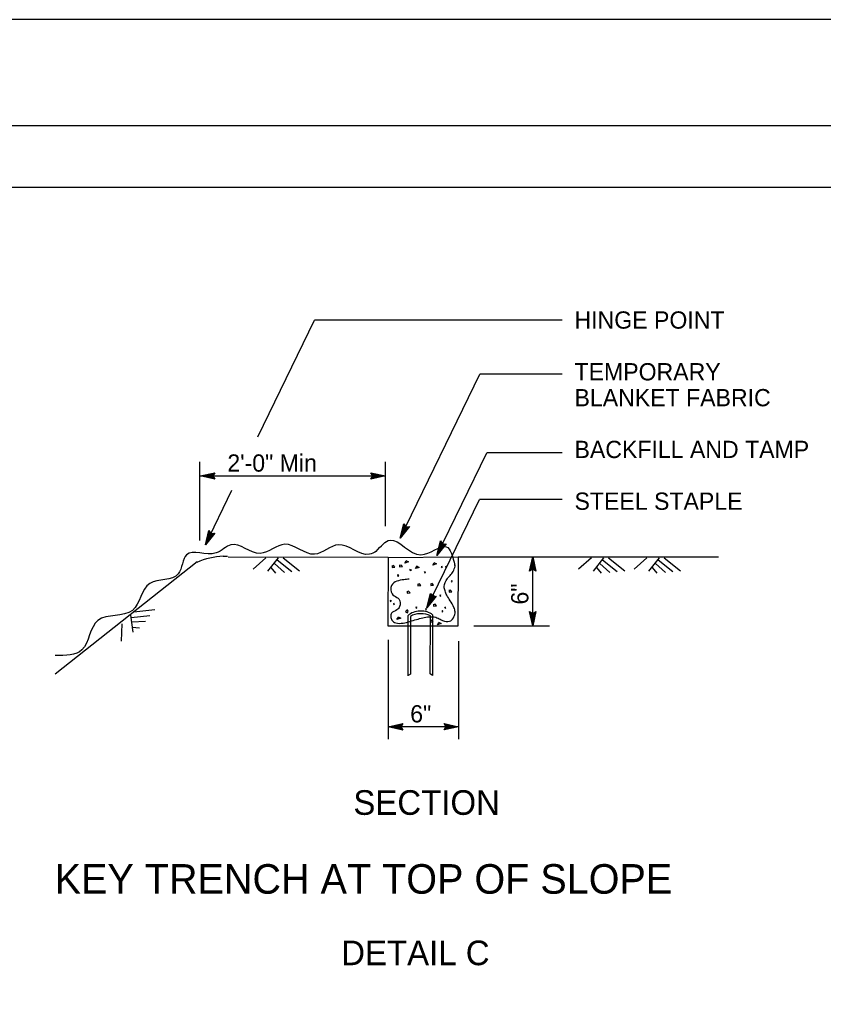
# Model space of a CAD drawing. Extents: x -894 to 866, y -472 to 714.
# Drawn here: x -178.5 to 147.6, y 314.9 to 713.6 of the extents above; entities that cross this region are included whole.
import ezdxf

# ---------------------------------------------------------------- set-up
doc = ezdxf.new("R2010")
doc.units = 0
for name, color, linetype in [('border_PLOTTING-ELEMENTS', 7, 'Continuous'), ('border_rw_22x34_Cut_Lines', 7, 'Continuous'), ('border_SHEET', 7, 'Continuous'), ('df_MISC', 7, 'Continuous'), ('rd_PROFILE-OG', 7, 'Continuous'), ('rd_SUBBASE-MATERIAL', 7, 'Continuous'), ('temp_CONSTRUCTION', 7, 'Continuous'), ('temp_CONSTRUCTION-anno', 7, 'Continuous')]:
    doc.layers.add(name, color=color, linetype=linetype)

msp = doc.modelspace()

# ---------------------------------------------------------------- linework, layer by layer
at = {"layer": 'border_PLOTTING-ELEMENTS'}
for points in [[(-894.04, -472.44), (865.96, -472.44), (865.96, 713.56), (-894.04, 713.56)], [(-864.04, 670.56), (835.96, 670.56), (835.96, -429.44), (-864.04, -429.44)]]:
    msp.add_lwpolyline(points, close=True, dxfattribs=at)
at = {"layer": 'border_rw_22x34_Cut_Lines'}
msp.add_lwpolyline([(-864.04, 670.56), (835.96, 670.56), (835.96, -429.44), (-864.04, -429.44)], close=True, dxfattribs=at)
at = {"layer": 'border_SHEET'}
msp.add_line((-814.04, 645.56), (810.96, 645.56), dxfattribs=at)
at = {"layer": 'df_MISC'}
msp.add_line((-20.87, 447.31), (-20.87, 471.85), dxfattribs=at)
for points in [[(-19.89, 471.49), (-19.89, 448.04), (-20.87, 447.44)], [(-10.96, 472.13), (-11.03, 447.44), (-12, 448.17), (-11.87, 471.37), (-11.87, 471.73)]]:
    msp.add_lwpolyline(points, dxfattribs=at)
for centre, major_axis, ratio, start_param, end_param in [((-15.76, 469.91), (-5.99, 0), 0.620606, 3.784193, 5.732342), ((-15.67, 469.65), (5.46, 0), 0.531722, 0.800603, 2.454807)]:
    msp.add_ellipse(centre, major_axis=major_axis, ratio=ratio, start_param=start_param, end_param=end_param, dxfattribs=at)
at = {"layer": 'rd_PROFILE-OG'}
for p, q in [((-78.59, 495.27), (-83.77, 490.59)), ((-73.64, 495.28), (-77.9, 489.77)), ((-74.06, 494.46), (-68.13, 489.65)), ((-71.64, 495.27), (-65, 489.9)), ((53.45, 495.27), (48.27, 490.59)), ((58.39, 495.28), (54.14, 489.77)), ((57.98, 494.46), (63.91, 489.65)), ((60.4, 495.27), (67.04, 489.9)), ((76, 495.27), (70.82, 490.59)), ((80.95, 495.28), (76.69, 489.77)), ((80.53, 494.46), (86.46, 489.65)), ((82.95, 495.27), (89.59, 489.9)), ((-106.52, 493.65), (-164.02, 447.99)), ((-76.54, 491.36), (-74.64, 489.06)), ((-75.13, 492.94), (-71.07, 489.3)), ((55.5, 491.36), (57.4, 489.06)), ((56.91, 492.94), (60.96, 489.3)), ((78.05, 491.36), (79.95, 489.06)), ((79.46, 492.94), (83.52, 489.3)), ((-133.55, 471.91), (-132.63, 465.01)), ((-133.26, 471.03), (-125.67, 471.87)), ((-132.14, 473.33), (-123.65, 474.27)), ((-137.02, 468.39), (-137.33, 461.41)), ((-132.93, 469.21), (-127.49, 469.54)), ((-132.8, 467.09), (-129.82, 466.83))]:
    msp.add_line(p, q, dxfattribs=at)
for points in [[(-95.88, 495.85), (-94.1, 495.84)], [(-93.85, 495.63), (-28.98, 495.49), (-29.12, 467.69), (-0.63, 467.7), (-0.51, 495.7), (105.08, 495.7)]]:
    msp.add_lwpolyline(points, dxfattribs=at)
msp.add_arc((-95.1, 467.96), 27.9, 91.5935, 114.4816, dxfattribs=at)
at = {"layer": 'rd_SUBBASE-MATERIAL'}
for p, q in [((-26.81, 492.1), (-27.54, 491.88)), ((-27.39, 492.02), (-27.39, 491.3)), ((-27.39, 491.3), (-26.22, 491.44)), ((-26.22, 491.44), (-26.81, 492.1)), ((-23.75, 492.31), (-24.47, 492.1)), ((-24.33, 492.24), (-24.33, 491.51)), ((-24.33, 491.51), (-23.16, 491.66)), ((-23.16, 491.66), (-23.75, 492.31)), ((-22.29, 493.11), (-21.71, 494.06)), ((-20.76, 493.62), (-22.29, 493.11)), ((-21.85, 494.21), (-20.76, 493.62)), ((-20.39, 490.64), (-20.03, 490.13)), ((-20.39, 490.64), (-19.59, 490.42)), ((-19.52, 490.2), (-19.59, 490.42)), ((-17.92, 490.86), (-17.33, 491.8)), ((-16.39, 491.37), (-17.92, 490.86)), ((-17.48, 491.95), (-16.39, 491.37)), ((-10.85, 492.24), (-10.26, 493.19)), ((-9.32, 492.75), (-10.85, 492.24)), ((-10.41, 493.33), (-9.32, 492.75)), ((-7.09, 491.7), (-7.49, 491.51)), ((-7.42, 491.59), (-7.13, 491.15)), ((-7.13, 491.15), (-7.06, 491.73)), ((-7.06, 491.73), (-7.13, 491.66)), ((-5.42, 491.7), (-5.82, 491.51)), ((-5.75, 491.59), (-5.45, 491.15)), ((-5.45, 491.15), (-5.38, 491.73)), ((-5.38, 491.73), (-5.45, 491.66)), ((-24.62, 488.24), (-25.28, 488.24)), ((-25.2, 488.31), (-24.98, 487.66)), ((-24.98, 487.66), (-24.62, 488.24)), ((-20.03, 490.13), (-19.52, 490.2)), ((-13.94, 489.51), (-14.34, 489.33)), ((-14.27, 489.4), (-13.98, 488.97)), ((-13.98, 488.97), (-13.91, 489.55)), ((-13.91, 489.55), (-13.98, 489.48)), ((-16.31, 484.68), (-17.04, 484.46)), ((-16.9, 484.6), (-16.9, 483.88)), ((-16.9, 483.88), (-15.73, 484.02)), ((-15.73, 484.02), (-16.31, 484.68)), ((-11.14, 484.75), (-11.87, 484.53)), ((-11.72, 484.68), (-11.72, 483.95)), ((-11.72, 483.95), (-10.56, 484.1)), ((-10.56, 484.1), (-11.14, 484.75)), ((-3.09, 485.88), (-3.49, 485.7)), ((-3.41, 485.77), (-3.12, 485.33)), ((-3.12, 485.33), (-3.05, 485.91)), ((-3.05, 485.91), (-3.12, 485.84)), ((-20.68, 481.7), (-21.41, 481.48)), ((-21.27, 481.62), (-21.27, 480.9)), ((-21.27, 480.9), (-20.1, 481.04)), ((-20.1, 481.04), (-20.68, 481.7)), ((-10.47, 480.01), (-12, 479.5)), ((-11.97, 479.5), (-11.39, 480.45)), ((-11.48, 480.51), (-10.38, 479.93)), ((-7.75, 480.13), (-8.15, 479.95)), ((-8.08, 480.02), (-7.79, 479.59)), ((-7.79, 479.59), (-7.71, 480.17)), ((-7.71, 480.17), (-7.79, 480.1)), ((-3.71, 482.13), (-4.43, 481.91)), ((-4.29, 482.06), (-4.29, 481.33)), ((-4.29, 481.33), (-3.12, 481.48)), ((-3.12, 481.48), (-3.71, 482.13)), ((-27.86, 477.95), (-28.26, 477.77)), ((-28.19, 477.84), (-27.9, 477.4)), ((-27.9, 477.4), (-27.83, 477.99)), ((-27.83, 477.99), (-27.9, 477.91)), ((-26.55, 476.71), (-26.95, 476.53)), ((-26.88, 476.6), (-26.59, 476.17)), ((-26.59, 476.17), (-26.51, 476.75)), ((-26.51, 476.75), (-26.59, 476.68)), ((-17.44, 475.26), (-17.84, 475.08)), ((-17.77, 475.15), (-17.48, 474.71)), ((-17.48, 474.71), (-17.41, 475.3)), ((-17.41, 475.3), (-17.48, 475.22)), ((-13.51, 474.6), (-13.91, 474.42)), ((-13.83, 474.5), (-13.54, 474.06)), ((-13.54, 474.06), (-13.47, 474.64)), ((-13.47, 474.64), (-13.54, 474.57)), ((-9.97, 476.39), (-10.7, 476.17)), ((-10.56, 476.31), (-10.56, 475.59)), ((-10.56, 475.59), (-9.39, 475.73)), ((-9.39, 475.73), (-9.97, 476.39)), ((-5.71, 475.19), (-6.11, 475)), ((-6.04, 475.08), (-5.75, 474.64)), ((-5.75, 474.64), (-5.67, 475.22)), ((-5.67, 475.22), (-5.75, 475.15)), ((-25.42, 470.2), (-24.84, 471.15)), ((-23.89, 470.71), (-25.42, 470.2)), ((-24.98, 471.29), (-23.89, 470.71)), ((-21.12, 474.2), (-22, 473.4)), ((-22, 473.4), (-21.2, 472.89)), ((-20.83, 473.62), (-21.2, 473.99)), ((-21.2, 472.89), (-20.83, 473.62)), ((-6.87, 473.73), (-7.28, 473.55)), ((-7.2, 473.62), (-6.91, 473.19)), ((-6.91, 473.19), (-6.84, 473.77)), ((-6.84, 473.77), (-6.91, 473.7)), ((-11.28, 469.91), (-12.01, 469.69)), ((-11.87, 469.84), (-11.87, 469.11)), ((-11.87, 469.11), (-10.7, 469.26)), ((-10.7, 469.26), (-11.28, 469.91)), ((-9.03, 468.09), (-8.44, 469.04)), ((-7.49, 468.6), (-9.03, 468.09)), ((-8.59, 469.19), (-7.49, 468.6))]:
    msp.add_line(p, q, dxfattribs=at)
at = {"layer": 'temp_CONSTRUCTION'}
msp.add_line((-28.85, 495.4), (-0.53, 495.61), dxfattribs=at)
for points in [[(-33.82, 497.78), (-28.22, 502.38), (-15.7, 496.46), (-5.5, 499.75), (-1.94, 492.14)], [(-33.7, 497.87), (-36.62, 496.66), (-49.16, 500.54), (-58.87, 496.66), (-70.88, 500.72), (-80.94, 497.02), (-92.77, 500.54), (-98.77, 497.19), (-110.78, 496.49), (-114.13, 488.73), (-125.7, 484.85), (-132.76, 473.92), (-146.71, 469.87), (-153.24, 457.88), (-164.02, 455.62)], [(-3.89, 488.04), (-2.58, 489.74), (-2.22, 490.76), (-1.86, 491.78), (-2, 492.65)], [(-20.43, 486.58), (-22.61, 486.36), (-27.57, 484.04), (-27.42, 480.62), (-25.53, 479.16), (-24.51, 478.36), (-24.36, 475.45), (-25.46, 474.07), (-27.64, 472.76), (-27.93, 471.45), (-27.5, 470), (-25.89, 468.84), (-22.9, 468.76), (-17.51, 470.22), (-12.34, 471.31), (-9.64, 471.09), (-7.89, 470.29), (-6.07, 469.49), (-3.59, 469.71), (-2.28, 471.31), (-1.84, 473.27), (-2.28, 475.09), (-3.88, 477.85), (-5.2, 480.11), (-5.92, 481.78), (-6.22, 483.53), (-4.98, 486.8), (-4.03, 487.89), (-3.52, 488.47)]]:
    msp.add_spline(points, degree=3, dxfattribs=at)
at = {"layer": 'temp_CONSTRUCTION-anno'}
for p, q in [((-81.86, 544.29), (-58.83, 591.71)), ((41.58, 591.71), (-58.83, 591.71)), ((-24.13, 503.2), (8.17, 569.69)), ((41.58, 569.69), (8.17, 569.69)), ((-9.22, 496.23), (11, 537.87)), ((41.58, 537.87), (11, 537.87)), ((-105.45, 502.25), (-105.45, 534.2)), ((-30.08, 508.08), (-30.08, 534.2)), ((-105.26, 528.44), (-99.35, 529.75)), ((-105.26, 528.44), (-30.08, 528.44)), ((-99.36, 527.12), (-105.26, 528.44)), ((-105.26, 528.44), (-105.26, 528.44)), ((-99.57, 527.47), (-103.9, 528.44)), ((-103.89, 528.44), (-99.59, 529.4)), ((-102.54, 528.44), (-99.76, 529.06)), ((-99.8, 527.83), (-102.54, 528.44)), ((-101.18, 528.44), (-99.99, 528.7)), ((-99.97, 528.17), (-101.18, 528.44)), ((-99.36, 529.75), (-100.14, 528.44)), ((-100.14, 528.44), (-99.36, 527.12)), ((-99.36, 529.75), (-99.36, 529.75)), ((-99.36, 527.12), (-99.36, 527.12)), ((-35.2, 528.44), (-35.98, 529.76)), ((-35.98, 529.76), (-35.98, 529.76)), ((-35.98, 529.76), (-30.08, 528.44)), ((-30.08, 528.44), (-35.98, 527.13)), ((-35.98, 527.13), (-35.2, 528.44)), ((-35.98, 527.13), (-35.98, 527.13)), ((-35.77, 529.41), (-31.44, 528.44)), ((-31.45, 528.44), (-35.75, 527.49)), ((-32.8, 528.44), (-35.58, 527.83)), ((-35.54, 529.06), (-32.8, 528.44)), ((-35.37, 528.72), (-34.16, 528.44)), ((-34.16, 528.44), (-35.35, 528.18)), ((-30.08, 528.44), (-30.08, 528.44)), ((-103.13, 500.51), (-92.37, 522.67)), ((-13.3, 474.93), (8.03, 518.84)), ((41.58, 518.84), (8.03, 518.84)), ((-103.13, 500.51), (-101.68, 506.38)), ((-101.68, 506.38), (-101.68, 506.38)), ((-101.68, 506.38), (-100.86, 505.1)), ((-24.13, 503.2), (-22.68, 509.07)), ((-20.32, 507.91), (-24.13, 503.2)), ((-23.52, 504.43), (-22.46, 508.71)), ((-20.73, 507.87), (-23.52, 504.42)), ((-22.92, 505.64), (-22.23, 508.4)), ((-21.15, 507.82), (-22.92, 505.64)), ((-22.68, 509.07), (-22.68, 509.07)), ((-22.68, 509.07), (-21.85, 507.79)), ((-22.31, 506.85), (-22.02, 508.04)), ((-21.53, 507.82), (-22.31, 506.85)), ((-21.85, 507.79), (-20.32, 507.91)), ((-20.32, 507.91), (-20.32, 507.91)), ((-99.33, 505.22), (-103.13, 500.51)), ((-99.73, 505.18), (-102.53, 501.73)), ((-102.52, 501.74), (-101.47, 506.02)), ((-101.92, 502.95), (-101.24, 505.71)), ((-100.15, 505.13), (-101.92, 502.95)), ((-101.32, 504.16), (-101.02, 505.35)), ((-100.54, 505.13), (-101.32, 504.16)), ((-100.86, 505.1), (-99.33, 505.22)), ((-99.33, 505.22), (-99.33, 505.22)), ((-24.13, 503.2), (-24.13, 503.2)), ((-103.13, 500.51), (-103.13, 500.51)), ((-9.22, 496.23), (-7.78, 502.1)), ((-5.42, 500.93), (-9.22, 496.23)), ((-8.62, 497.46), (-7.56, 501.74)), ((-5.83, 500.9), (-8.62, 497.45)), ((-8.02, 498.66), (-7.33, 501.43)), ((-6.25, 500.85), (-8.02, 498.66)), ((-7.78, 502.1), (-7.78, 502.1)), ((-7.78, 502.1), (-6.95, 500.82)), ((-7.41, 499.88), (-7.12, 501.07)), ((-6.63, 500.85), (-7.41, 499.88)), ((-6.95, 500.82), (-5.42, 500.93)), ((-5.42, 500.93), (-5.42, 500.93)), ((-9.22, 496.23), (-9.22, 496.23)), ((28.34, 489.8), (29.66, 495.7)), ((29.66, 467.58), (29.66, 495.7)), ((29.66, 495.7), (29.66, 495.7)), ((29.66, 495.7), (30.96, 489.8)), ((29.66, 490.59), (28.34, 489.8)), ((28.69, 490.01), (29.65, 494.35)), ((29.04, 490.24), (29.65, 492.98)), ((29.38, 490.41), (29.65, 491.62)), ((29.65, 492.98), (30.27, 490.2)), ((29.65, 491.62), (29.92, 490.43)), ((29.66, 494.33), (30.61, 490.03)), ((30.96, 489.8), (29.66, 490.59)), ((28.34, 489.8), (28.34, 489.8)), ((30.96, 489.8), (30.96, 489.8)), ((-13.3, 474.93), (-11.85, 480.8)), ((-9.5, 479.64), (-13.3, 474.93)), ((-12.7, 476.16), (-11.64, 480.44)), ((-9.91, 479.6), (-12.7, 476.15)), ((-12.09, 477.36), (-11.41, 480.13)), ((-10.33, 479.55), (-12.09, 477.36)), ((-11.85, 480.8), (-11.85, 480.8)), ((-11.85, 480.8), (-11.03, 479.52)), ((-11.49, 478.58), (-11.2, 479.77)), ((-10.71, 479.55), (-11.49, 478.58)), ((-11.03, 479.52), (-9.5, 479.64)), ((-9.5, 479.64), (-9.5, 479.64)), ((-13.3, 474.93), (-13.3, 474.93)), ((29.66, 467.58), (28.35, 473.48)), ((28.35, 473.48), (28.35, 473.48)), ((28.35, 473.48), (29.66, 472.7)), ((29.65, 468.95), (28.7, 473.25)), ((29.66, 470.3), (29.04, 473.08)), ((29.66, 471.66), (29.39, 472.85)), ((29.66, 472.7), (30.97, 473.48)), ((30.97, 473.48), (29.66, 467.58)), ((30.62, 473.27), (29.66, 468.94)), ((30.27, 473.04), (29.66, 470.3)), ((29.93, 472.87), (29.66, 471.66)), ((30.97, 473.48), (30.97, 473.48)), ((5.72, 467.58), (36.43, 467.58)), ((29.66, 467.58), (29.66, 467.58)), ((-28.95, 461.96), (-28.95, 421.7)), ((-0.41, 461.45), (-0.41, 421.7)), ((-28.95, 426.7), (-23.04, 428.01)), ((-0.41, 426.7), (-28.95, 426.7)), ((-23.04, 425.38), (-28.95, 426.7)), ((-28.95, 426.7), (-28.95, 426.7)), ((-23.26, 425.73), (-27.59, 426.7)), ((-27.58, 426.7), (-23.27, 427.65)), ((-26.23, 426.7), (-23.45, 427.31)), ((-23.49, 426.08), (-26.23, 426.7)), ((-24.87, 426.69), (-23.68, 426.96)), ((-23.66, 426.42), (-24.87, 426.69)), ((-23.04, 428.01), (-23.83, 426.7)), ((-23.83, 426.7), (-23.04, 425.38)), ((-23.04, 428.01), (-23.04, 428.01)), ((-5.53, 426.7), (-6.32, 428.02)), ((-6.32, 428.02), (-6.32, 428.02)), ((-6.32, 428.02), (-0.41, 426.7)), ((-0.41, 426.7), (-6.32, 425.39)), ((-6.32, 425.39), (-5.53, 426.7)), ((-6.1, 427.67), (-1.77, 426.7)), ((-1.78, 426.69), (-6.09, 425.74)), ((-3.13, 426.7), (-5.91, 426.08)), ((-5.87, 427.31), (-3.13, 426.7)), ((-5.7, 426.97), (-4.49, 426.7)), ((-4.49, 426.7), (-5.68, 426.44)), ((-0.41, 426.7), (-0.41, 426.7)), ((-23.04, 425.38), (-23.04, 425.38)), ((-6.32, 425.39), (-6.32, 425.39))]:
    msp.add_line(p, q, dxfattribs=at)

# ---------------------------------------------------------------- texts
for s, height, p in [('HINGE POINT ', 7, (46.62, 588.21)), ('TEMPORARY ', 7, (46.62, 567.21)), ('BLANKET FABRIC', 7, (46.62, 556.71)), ('BACKFILL AND TAMP', 7, (46.62, 535.71)), ('2\'-0" Min', 7, (-94.23, 530.19)), ('STEEL STAPLE', 7, (46.62, 514.71)), ('6"', 7, (-20.04, 428.45)), ('SECTION', 10, (-43.1, 390.96)), ('KEY TRENCH AT TOP OF SLOPE', 12, (-164.29, 358.96)), ('DETAIL C', 10, (-48.04, 329.96))]:
    msp.add_text(s, height=height, dxfattribs=at).set_placement(p)
msp.add_text('6"', height=7, rotation=90, dxfattribs=at).set_placement((27.9, 476.28))

doc.saveas('drawing.dxf')
